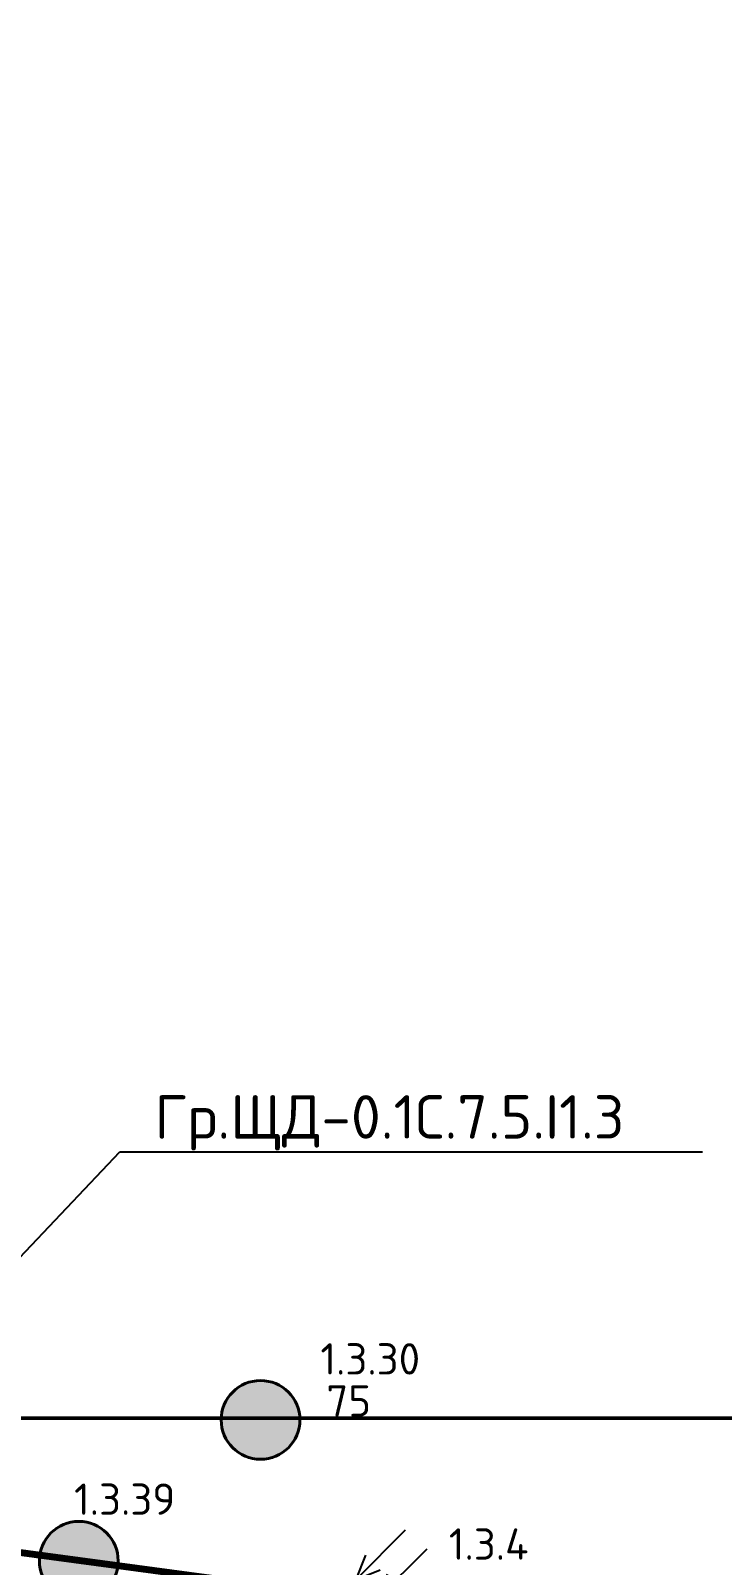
# Model space of a CAD drawing. Header units: millimetres. Extents: x -813692 to 807431, y 0 to 1813163.
# Drawn here: x 7861 to 11836, y 801913 to 810732 of the extents above; entities that cross this region are included whole.
import ezdxf
from ezdxf import colors
from ezdxf.entities.mleader import LeaderData, LeaderLine
from ezdxf.math import Vec2, Vec3

# ---------------------------------------------------------------- set-up
doc = ezdxf.new("R2010")
doc.units = ezdxf.units.MM
for name, color, linetype, lineweight in [('0_Авт.', 10, 'Continuous', 5), ('_Гр.ЩД-0.1С.7.5.I1.3', 6, 'Continuous', 50), ('_Гр.ЩД-0.1С.7.5.I1.4', 6, 'Continuous', 50), ('_Гр.ЩД-0.1С.7.5.I2.1', 6, 'Continuous', 50), ('_Гр.ЩД-0.1С.7.5.I2.2', 6, 'Continuous', 50), ('_Гр.ЩД-0.1С.7.5.I2.3', 6, 'Continuous', 50), ('_Гр.ЩД-0.1С.7.5.I3.3', 6, 'Continuous', 50), ('_освещение_dali', 3, 'Continuous', 50), ('A-ANNO-DIMS', 7, 'Continuous', 9), ('АР_монолит', 252, 'Continuous', 50)]:
    doc.layers.add(name, color=color, linetype=linetype, lineweight=lineweight)
doc.layers.add('DLX_LUM 18', color=7, linetype='Continuous', lineweight=40, true_color=0x130bf4)
doc.layers.add('DLX_LUM 5', color=7, linetype='Continuous', lineweight=40, true_color=0xfb3904)
doc.layers.add('Вставка', color=252, linetype='Continuous')
doc.styles.add('GOST 2.304', font='GOST Common.ttf')
doc.styles.add('ISOCPEUR', font='isocpeur.ttf')
doc.styles.add('TableTextStyle', font='isocpeur.ttf')
doc.linetypes.add('Truba', pattern='A,3e-05,[4,MSH_7,S=1,R=0,X=0,Y=0],-3.022072', length=3.022102)
doc.linetypes.add('Проводка в лотке', pattern='A,7.5,[130,ltypeshp.shx,S=0.5,R=0,X=0,Y=0],1,[130,ltypeshp.shx,S=1,R=90,X=0,Y=-0.5],1,[130,ltypeshp.shx,S=0.5,R=0,X=0,Y=0],7.5', length=17)
doc.dimstyles.new('М-200', dxfattribs={"dimtxt": 400, "dimasz": 160, "dimexe": 200, "dimexo": 400, "dimgap": 50, "dimtad": 1, "dimdec": 0, "dimzin": 0, "dimdsep": 46, "dimtxsty": 'GOST 2.304', "dimblk": 'ARCHTICK', "dimcen": 180, "dimdle": 200, "dimadec": 0, "dimazin": 0, "dimtfac": 1, "dimtdec": 0, "dimtmove": 1, "dimatfit": 0, "dimfxl": 1, "dimtolj": 1, "dimtzin": 0, "dimarcsym": 0})

# ---------------------------------------------------------------- blocks, each defined once
blk = doc.blocks.new('_ArchTick')
at = {"color": 0, "linetype": 'ByBlock', "const_width": 0.15}
blk.add_lwpolyline([(-0.5, -0.5), (0.5, 0.5)], dxfattribs=at)
blk = doc.blocks.new('*D38')
at = {"layer": 'A-ANNO-DIMS', "color": 0, "lineweight": -2, "transparency": 16777216}
blk.add_arc((-165703.8, -113309.3), 107894.2, 269.999998, 325.999999, dxfattribs=at)
at = {"layer": 'Defpoints', "color": 0, "lineweight": 30, "transparency": 16777216}
for p in [(-165703.8, -113309.3), (-165703.8, -113309.3), (-75741.3, -173989.8), (-131171, -215527.9), (-165703.8, -221903.3)]:
    blk.add_point(p, dxfattribs=at)
at = {"layer": 'A-ANNO-DIMS', "color": 0, "lineweight": -2, "transparency": 16777216, "xscale": 160, "yscale": 160, "zscale": 160}
for p, rotation in [((-76255.4, -173643), 55.99999895826774), ((-165703.8, -221203.5), 179.9999981265246)]:
    blk.add_blockref('_ArchTick', p, dxfattribs=dict(at, rotation=rotation))
at = {"layer": 'A-ANNO-DIMS', "color": 0, "transparency": 16777216, "insert": (-114299.5, -207822), "char_height": 400, "attachment_point": 5, "rotation": 28.54122, "style": 'GOST 2.304'}
blk.add_mtext('\\A1;56,0%%D', dxfattribs=at)
blk = doc.blocks.new('A$C85fa3c5e')
at = {"layer": '0_Авт.', "color": 6, "lineweight": 25, "ltscale": 100}
for points in [[(5.418, 6.505), (2.589, 3.676), (3.15, 5.068)], [(5.418, 6.505), (2.589, 3.676), (3.981, 4.236)], [(6.655, 5.428), (3.827, 2.599), (4.387, 3.991)], [(6.655, 5.428), (3.827, 2.599), (5.218, 3.16)], [(-0.973, 2.838), (-0.98, -2.836)], [(-0.976, 0), (0.849, 1.003), (0.849, -0.01)], [(-3, 0), (3, 0)], [(-0.976, 0), (0.838, -1.023), (0.849, -0.01)]]:
    blk.add_lwpolyline(points, dxfattribs=at)
blk.add_circle((0, 0), 3, dxfattribs=at)
blk = doc.blocks.new('DIC3')
at = {"lineweight": 0, "ltscale": 100, "style": 'TableTextStyle'}
for tag, p, height in [('S', (-859.6, 7220.1), 250), ('9', (884.9, 3734.7, 3), 180), ('9', (-591.2, 3532.4, 3), 180), ('72', (3071.6, 2855.1, -497), 180), ('75', (6516, 2808.9, -497), 180), ('74', (9675.8, 2728.6, -497), 180), ('48', (2648.8, 2131.9, -497), 180), ('48А', (5100.4, 2002.8, -497), 180), ('48', (7254.2, 1744.8, -497), 180), ('48', (9194.9, 1485.1, -497), 180), ('74', (4104.8, 1183.1, -497), 180), ('9', (-591.6, 1071.4, 3), 180), ('S', (6737.9, 960.6), 250), ('9', (668.4, 711.1, 3), 180), ('75', (8399.8, 684.6, -497), 180), ('72', (6076.8, 318.4, -497), 180), ('S', (-799.5, -285.1), 250), ('72', (7192.2, -195.9, -497), 180), ('72', (5521.5, -409.3, -497), 180), ('73', (3739.3, -716.2, -497), 180), ('48', (8178.1, -786.1, -497), 180), ('48', (5689.2, -996.9, -497), 180), ('9А', (690.3, -1304.7, 3), 180), ('72', (6823.5, -1393.6, -497), 180), ('9', (-591.6, -1428.6, 3), 180), ('75', (5802.7, -1648.7, -497), 180), ('48А', (3929.5, -1838.9, -497), 180), ('45', (4386.6, -2195.3, -497), 180), ('73', (8249.9, -2330.4, -497), 180), ('48', (2857.6, -2568.5, -497), 180), ('48А', (5521.9, -2578.8, -497), 180), ('72', (4287.9, -3005, -497), 180), ('48', (8207.7, -3004.3, -497), 180), ('48', (9363.3, -3302.3, -497), 180), ('72', (4739.1, -3780.8, -497), 180), ('9', (690.3, -3804.7, 3), 180), ('9', (-591.6, -3928.6, 3), 180), ('S', (6850.9, -4044.5), 250), ('74', (4443.2, -4682.1, -497), 180), ('73', (8050.6, -5004.6, -497), 180), ('9', (690.3, -6304.7, 3), 180), ('9', (-591.6, -6428.6, 3), 180)]:
    blk.add_attdef(tag, p, '', height=height, dxfattribs=at)
at = {"layer": '_освещение_dali', "color": 7, "style": 'TableTextStyle'}
blk.add_text('75', height=180, dxfattribs=at).set_placement((6550.2, 2567, -497))
blk = doc.blocks.new('_Dot')
at = {"color": 0, "linetype": 'ByBlock', "lineweight": -2}
blk.add_line((-0.5, 0), (-1, 0), dxfattribs=at)
at = {"color": 0, "linetype": 'ByBlock', "const_width": 0.5}
blk.add_lwpolyline([(-0.25, 0, 1), (0.25, 0, 1)], format="xyb", close=True, dxfattribs=at)
blk = doc.blocks.new('A$Cab2378fa')
at = {"lineweight": 25}
h = blk.add_hatch(color=256, dxfattribs=at)
h.paths.add_polyline_path([(162.3, -156.8, 0.442338), (147.8, 177.8), (0, 0)])
h.paths.add_polyline_path([(-141.6, -170.3), (0, 0), (-163.2, 157.6, 0.430096)])
at = {"lineweight": 25, "true_color": 0xfff5f5}
h = blk.add_hatch(color=7, dxfattribs=at)
h.dxf.hatch_style = 1
h.paths.add_polyline_path([(0, 0), (-141.6, -170.3, 0.174923), (3, -222.4, 0.197808), (162.3, -156.8)])
h.paths.add_polyline_path([(-163.2, 157.6), (0, 0), (147.8, 177.8, 0.175398), (3, 230.2, 0.209014)])
blk.add_circle((3, 3.9), 226.3)
blk = doc.blocks.new('Оси200')
at = {"layer": 'A-ANNO-DIMS'}
dim = blk.add_angular_dim_2l(base=(-131171, -215527.9), line1=((-165703.8, -113309.3), (-75741.3, -173989.8)), line2=((-165703.8, -113309.3), (-165703.8, -221903.3)), text='56,0%%D', dimstyle='М-200', override={"dimadec": 2, "dimtmove": 2}, dxfattribs=at)
dim.commit()
dim.dimension.update_dxf_attribs({"geometry": '*D38', "text_midpoint": (-114299.5, -207822), "dimtype": 130})
blk = doc.blocks.new('A$C6724712c')
at = {"layer": 'A-ANNO-DIMS', "color": 18, "lineweight": 0, "true_color": 0x000000}
blk.add_blockref('Оси200', (433047.4, 279674.7), dxfattribs=at)

msp = doc.modelspace()

# ---------------------------------------------------------------- linework, layer by layer
at = {"layer": '_Гр.ЩД-0.1С.7.5.I1.4', "ltscale": 100}
msp.add_lwpolyline([(5314.2, 801424.9), (5314.2, 802320.5), (14710.9, 801058.8)], dxfattribs=at)

# ---------------------------------------------------------------- next in the draw order: block references
at = {"layer": 'Вставка', "linetype": 'Truba', "lineweight": 30, "ltscale": 100}
msp.add_blockref('A$C6724712c', (-266052.4, 717506.5), dxfattribs=at)

# ---------------------------------------------------------------- next in the draw order: linework, layer by layer
at = {"layer": '_Гр.ЩД-0.1С.7.5.I1.3', "ltscale": 100}
for points in [[(5319.4, 801388.6), (5319.4, 802493.2), (5319.4, 802758.9), (12603.1, 802758.9), (13274.1, 802364.6), (13274.1, 801259.9)], [(9196.9, 801807.8), (6489.4, 802171.6), (6489.4, 801479.1)]]:
    msp.add_lwpolyline(points, dxfattribs=at)
at = {"layer": '_Гр.ЩД-0.1С.7.5.I2.1', "ltscale": 100}
msp.add_lwpolyline([(5355.7, 801453.4), (5355.7, 802307.2), (14903.6, 801046.4)], dxfattribs=at)
at = {"layer": '_Гр.ЩД-0.1С.7.5.I2.2', "ltscale": 100}
msp.add_lwpolyline([(5343.9, 801423.2), (5343.9, 802308.8), (14902.4, 801020.2)], dxfattribs=at)
at = {"layer": '_Гр.ЩД-0.1С.7.5.I2.3', "ltscale": 100}
msp.add_lwpolyline([(5330.2, 801407.3), (5330.2, 802308.8), (14905.5, 801034.4)], dxfattribs=at)
at = {"layer": '_Гр.ЩД-0.1С.7.5.I3.3', "ltscale": 100}
msp.add_lwpolyline([(35830.6, 791648.6), (35070.5, 793693.9), (31746.5, 792506.7), (32434.7, 790447.8), (30180.1, 789726.7), (29328.3, 792504), (29032.8, 793457.2), (28110, 793177.7), (27999.3, 793549.6), (22154.9, 800879), (14908.2, 801020.1), (5343.9, 802307), (5343.9, 801423.2), (3788.5, 801453.4), (3788.5, 814731.6), (6563.4, 814731.6)], dxfattribs=at)

# ---------------------------------------------------------------- next in the draw order: block references
at = {"layer": '0_Авт.', "color": 3, "linetype": 'Проводка в лотке', "ltscale": 100, "xscale": 100, "yscale": 100, "zscale": 100}
msp.add_blockref('A$C85fa3c5e', (9472.1, 801463.5), dxfattribs=at)
at = {"layer": '_Гр.ЩД-0.1С.7.5.I1.3', "lineweight": 0}
ref = msp.add_blockref('DIC3', (3010, 800200), dxfattribs=at)
ref.add_attrib('48', '1.3.4', (10264.2, 801944.8, -497), dxfattribs={"layer": '0', "lineweight": 0, "ltscale": 100, "height": 180, "style": 'TableTextStyle'})
ref.add_attrib('48А', '1.3.39', (8110.4, 802202.8, -497), dxfattribs={"layer": '0', "lineweight": 0, "ltscale": 100, "height": 180, "style": 'TableTextStyle'})
ref.add_attrib('75', '1.3.30', (9526, 803008.9, -497), dxfattribs={"layer": '0', "lineweight": 0, "ltscale": 100, "height": 180, "style": 'TableTextStyle'})
at = {"layer": 'DLX_LUM 18', "ltscale": 100}
msp.add_blockref('A$Cab2378fa', (9178.9, 802744.2), dxfattribs=at)
at = {"layer": 'DLX_LUM 5', "ltscale": 100}
msp.add_blockref('A$Cab2378fa', (8134.6, 801934.7), dxfattribs=at)

# ---------------------------------------------------------------- next in the draw order: leaders
at = {"layer": '_Гр.ЩД-0.1С.7.5.I1.3'}
ml = msp.add_multileader_mtext('Standard', dxfattribs=at)
ml.set_content('Гр.ЩД-0.1С.7.5.I1.3', color=256, style='ISOCPEUR')
ml.set_leader_properties()
ml.set_arrow_properties(name='DOT')
ml.build(insert=Vec2(0, 0))
ml.multileader.update_dxf_attribs({"has_dogleg": 0, "text_left_attachment_type": 6, "text_right_attachment_type": 6, "arrow_head_size": 100})
ctx = ml.context
ctx.base_point, ctx.char_height, ctx.arrow_head_size, ctx.landing_gap_size, ctx.plane_origin = Vec3(8372.8, 804289.6), 250, 100, 200, Vec3(92816, 932060.2)
ctx.left_attachment, ctx.right_attachment = 6, 6
notes = []
notes.append((ctx, [(0, (1, 1, 0), (8364.8, 804289.6), (1, 0), 8, [(1, [(6924.7, 802758.9)], 0, [])])]))
ctx.mtext.insert, ctx.mtext.flow_direction = Vec3(8572.8, 804614.6), 5
for ctx, leaders in notes:
    for number, flags, end, landing, length, lines in leaders:
        leader = LeaderData()
        leader.index, (leader.has_last_leader_line, leader.has_dogleg_vector, leader.attachment_direction) = number, flags
        leader.last_leader_point, leader.dogleg_vector, leader.dogleg_length = Vec3(end), Vec3(landing), length
        for number, points, colour, breaks in lines:
            line = LeaderLine()
            line.index, line.vertices, line.color, line.breaks = number, Vec3.list(points), colors.encode_raw_color(colour), breaks
            leader.lines.append(line)
        ctx.leaders.append(leader)

doc.saveas('drawing.dxf')
